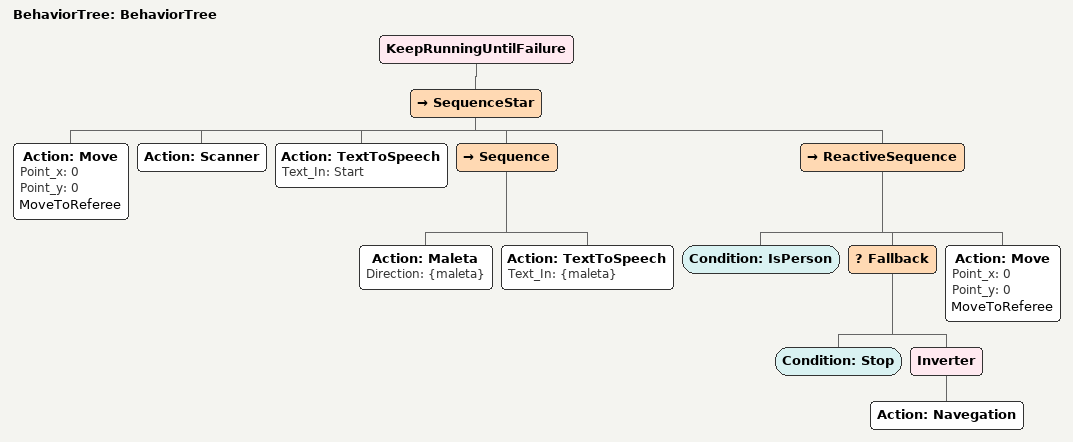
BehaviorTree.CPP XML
<?xml version="1.0"?>
<root main_tree_to_execute="BehaviorTree">
    <BehaviorTree ID="BehaviorTree">
        <KeepRunningUntilFailure>
            <SequenceStar>
                <Action ID="Move" Point_x="0" Point_y="0" name="MoveToReferee"/>
                <Action ID="Scanner"/>
                <Action ID="TextToSpeech" Text_In="Start"/>
                <Sequence>
                    <Action Direction="{maleta}" ID="Maleta"/>
                    <Action ID="TextToSpeech" Text_In="{maleta}"/>
                </Sequence>
                <ReactiveSequence>
                    <Condition ID="IsPerson"/>
                    <Fallback>
                        <Condition ID="Stop"/>
                        <Inverter>
                            <Action ID="Navegation"/>
                        </Inverter>
                    </Fallback>
                    <Action ID="Move" Point_x="0" Point_y="0" name="MoveToReferee"/>
                </ReactiveSequence>
            </SequenceStar>
        </KeepRunningUntilFailure>
    </BehaviorTree>
</root>
